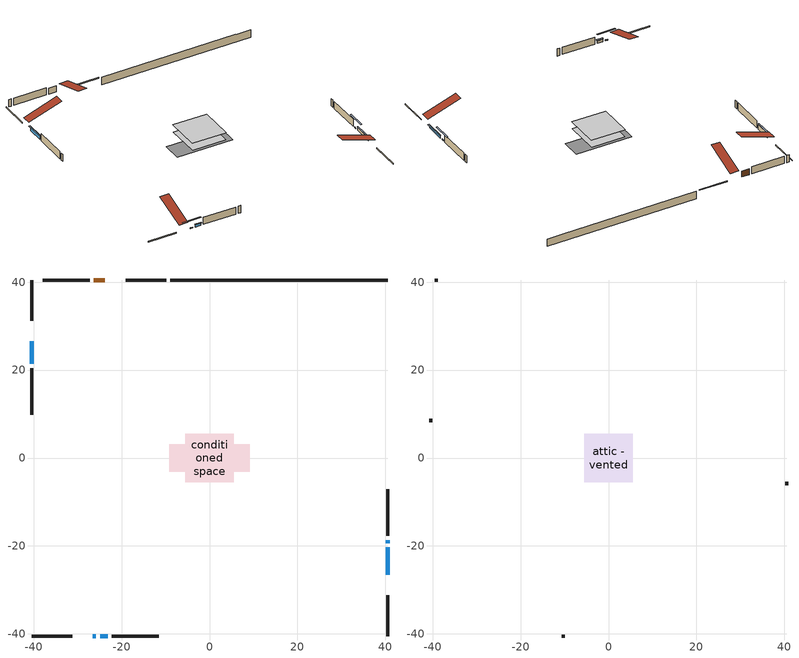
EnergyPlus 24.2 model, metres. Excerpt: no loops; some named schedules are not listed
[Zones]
conditioned space
 floor adiabatic (AdiabaticFloorConstruction): -5.51,-5.51 -5.51,5.51 5.51,5.51 5.51,-5.51 z0.6
 floor foundation (Slab1 construction): -9.17,-3.17 -9.17,3.17 9.17,3.17 9.17,-3.17 z-1.91
 wall outside (RimJoist1 construction): -9.82,40.48 -19.08,40.48 / -40.48,-40.48 -31.23,-40.48 / -40.48,40.48 -40.48,31.23 / 40.48,-40.48 40.48,-31.23 z0.6:0.9
 wall outside (AdiabaticWallConstruction 1): -23.8,40.48 -26.32,40.48 z0.6:2.63
 wall outside (AdiabaticWallConstruction): 40.48,-26.51 40.48,-20.27 z0.6:1.51; 40.48,-19.35 40.48,-18.66 / -26.51,-40.48 -25.83,-40.48 z0.6:0.9; -24.9,-40.48 -23.14,-40.48 z0.6:1.38; -40.48,26.51 -40.48,21.39 z0.6:2.1
 wall outside (Wall1 construction): -27.25,40.48 -37.88,40.48 / -22.21,-40.48 -11.58,-40.48 / -40.48,20.46 -40.48,9.83 / 40.48,-17.74 40.48,-7.11 z0.6:3.04
 wall foundation (FoundationWall1 construction): -8.89,40.48,-1.91 -8.89,40.48,0.6 35.55,40.48,0.6 35.55,40.48,0.52 40.48,40.48,0.52 40.48,40.48,-1.91
 window (WindowConstruction): 40.48,-26.51 40.48,-20.27 z0.6:1.51
 window (WindowConstruction 3): 40.48,-19.34 40.48,-18.67 z0.6:0.9
 window (WindowConstruction 4): -26.51,-40.48 -25.83,-40.48 z0.6:0.9
 window (WindowConstruction 1): -24.9,-40.48 -23.14,-40.48 z0.6:1.37
 window (WindowConstruction 2): -40.48,26.51 -40.48,21.39 z0.6:2.1
 door (Door): -23.8,40.48 -26.32,40.48 z0.6:2.63
 ceiling adiabatic (AdiabaticFloorConstruction): 5.51,-5.51 5.51,5.51 -5.51,5.51 -5.51,-5.51 z0.6
attic - vented
 floor to conditioned space (Floor1 construction Reversed): -5.57,-5.57 -5.57,5.57 5.57,5.57 5.57,-5.57 z3.04
 wall outside (Wall2 construction): -38.81,40.48 -39.56,40.48 / -10.65,-40.48 -9.9,-40.48 / -40.48,8.9 -40.48,8.15 / 40.48,-6.18 40.48,-5.43 z0.6:3.04
 roof outside (Roof1 construction): -22.87,40.48,3.04 -22.87,29.64,6.65 -20.01,29.64,6.65 -20.01,40.48,3.04; -27.44,-40.48,3.04 -27.44,-29.64,6.65 -30.3,-29.64,6.65 -30.3,-40.48,3.04; -40.48,27.44,3.04 -29.64,27.44,6.65 -29.64,30.3,6.65 -40.48,30.3,3.04; 40.48,-27.44,3.04 29.64,-27.44,6.65 29.64,-30.3,6.65 40.48,-30.3,3.04
shading: 40.48,-20.07 40.48,-26.71 40.9,-26.71 40.9,-20.07 z1.72; 40.48,-16.03 40.48,-21.98 40.9,-21.98 40.9,-16.03 z3.54; -23.19,-40.48 -29.15,-40.48 -29.15,-40.9 -23.19,-40.9 z3.54; -22.94,-40.48 -25.1,-40.48 -25.1,-40.9 -22.94,-40.9 z1.58; -40.48,21.19 -40.48,26.71 -40.9,26.71 -40.9,21.19 z2.3
[Building]
Building 1: Terrain=Suburbs
[Site:Location]
Winnipeg Intl AP_MB: Latitude {deg}=49.91; Longitude {deg}=-97.24; Time Zone {hr}=-6; Elevation {m}=239; Keep Site Location Information=Yes
[Site:GroundTemperature:Shallow]
-2.46526, -5.11642, -5.32873, -4.07063, 0.979979, 6.00706, 10.3653, 13.1261, 13.3606, 11.1152, 6.8681, 1.99523
[Site:WaterMainsTemperature]
Calculation Method=Schedule; Temperature Schedule=mains temperature schedule
[Material] Roughness=Rough; Thermal Absorptance=0.9
Name | Thickness {m} | Conductivity {W/m-K} | Density {kg/m3} | Specific Heat {J/kg-K} | Solar Absorptance | Visible Absorptance
asphalt or fiberglass shingles | 0.00635 | 0.162714 | 1121.4 | 1465.45 | 0.84 | 0.84
ceiling loosefill ins | 0.169333 | 0.0480833 | 16.02 | 1046.75 | 0.7 | 0.7
ceiling stud and cavity | 0.1397 | 0.566682 | 65.682 | 1177.47 | 0.7 | 0.7
concrete 4.0 in. | 0.1016 | 1.803125 | 2242.8 | 837.4 | 0.7 | 0.7
concrete 8.0 in. | 0.2032 | 1.803125 | 2242.8 | 837.4 | 0.7 | 0.7
door material | 0.04445 | 0.20624 | 512.64 | 1214.23 | 0.7 | 0.7
exterior vertical ins | 0.0460229 | 0.029427 | 32.04 | 1214.23 | 0.7 | 0.7
floor covering | 0.0127 | 0.0433444 | 54.468 | 1339.84 | 0.6 | 0.6
floor rigid ins; wall rigid ins | 0.512978 | 0.029427 | 32.04 | 1214.23 | 0.7 | 0.7
floor stud and cavity | 0.1397 | 1.75129 | 37.0049 | 1207.88 | 0.7 | 0.7
furniture material conditioned space 1 | 0.1524 | 0.115458 | 640.8 | 1214.23 | 0.6 | 0.6
gypsum board | 0.0127 | 0.160291 | 801 | 837.4 | 0.6 | 0.6
gypsum board 1 | 0.0127 | 0.160291 | 801 | 837.4 | 0.7 | 0.7
osb sheathing 0.5 in. | 0.0127 | 0.115458 | 512.64 | 1214.23 | 0.7 | 0.7
osb sheathing 0.75 in. | 0.01905 | 0.115458 | 512.64 | 1214.23 | 0.7 | 0.7
osb sheathing 2.0 in. | 0.0508 | 0.115458 | 512.64 | 1214.23 | 0.7 | 0.7
rim joist stud and cavity | 0.0508 | 0.0290657 | 125.044 | 1163.47 | 0.6 | 0.6
wall stud and cavity | 0.1397 | 0.0930111 | 139.0536 | 1170.24 | 0.7 | 0.7
wall stud and cavity 1 | 0.0889 | 6.1454 | 50.32683 | 1063.81 | 0.6 | 0.6
wall stud and cavity 2 | 0.0889 | 0.380278 | 52.3479 | 1209.89 | 0.7 | 0.7
wall stud and cavity 3 | 0.0889 | 0.391764 | 83.0341 | 1211.67 | 0.7 | 0.7
wood siding | 0.0254 | 0.102417 | 544.68 | 1172.36 | 0.4 | 0.4
wood siding 1 | 0.00254 | 0.102417 | 544.68 | 1172.36 | 0.4 | 0.4
wood siding 2; wood siding 3; wood siding 4 | 0.0254 | 0.102417 | 544.68 | 1172.36 | 0.7 | 0.7
[WindowMaterial:SimpleGlazingSystem]
Name | U-Factor {W/m2-K} | Solar Heat Gain Coefficient
WindowMaterial | 4.22841 | 0.68
WindowMaterial 1 | 4.39534 | 0.67
WindowMaterial 2 | 3.27223 | 0.69
WindowMaterial 3 | 5.97382 | 0.53
WindowMaterial 4 | 3.24952 | 0.43
[Construction]
AdiabaticFloorConstruction: floor stud and cavity, floor rigid ins, osb sheathing 0.75 in., floor covering
AdiabaticWallConstruction: wood siding 3, wall rigid ins, wall stud and cavity 2, gypsum board
AdiabaticWallConstruction 1: wood siding 4, wall rigid ins, wall stud and cavity 2, gypsum board
Door: door material
Floor1 construction Reversed: gypsum board, ceiling stud and cavity, ceiling loosefill ins
FoundationWall1 construction: concrete 8.0 in., gypsum board 1
furniture construction conditioned space 1: furniture material conditioned space 1
PartitionWallConstruction: gypsum board, wall stud and cavity 3, gypsum board
RimJoist1 construction: wood siding 2, osb sheathing 2.0 in., rim joist stud and cavity
Roof1 construction: asphalt or fiberglass shingles
Slab1 construction: concrete 4.0 in.
Wall1 construction: wood siding, osb sheathing 0.5 in., wall stud and cavity, gypsum board
Wall2 construction: wood siding 1, wall stud and cavity 1
WindowConstruction: WindowMaterial
WindowConstruction 1: WindowMaterial 1
WindowConstruction 2: WindowMaterial 2
WindowConstruction 3: WindowMaterial 3
WindowConstruction 4: WindowMaterial 4
[Zone] Multiplier=1; Part of Total Floor Area=Yes
Name | Volume {m3}
attic - vented | 72.7308
conditioned space | 594.8
[Space]
Name | Zone | Volume {m3}
attic - vented 1 | attic - vented | 72.7308
conditioned space 1 | conditioned space | 594.8
[ZoneInfiltration:EffectiveLeakageArea]
infil attic - vented 1: Zone or Space=attic - vented 1; Schedule=Always On Discrete; Effective Air Leakage Area {cm2}=4131.67; Stack Coefficient=0.000420916; Wind Coefficient=1.38617e-05
[ZoneMixing]
whole house fan mix: Zone or Space=attic - vented; Schedule=Always On Continuous; Design Flow Rate Calculation Method=Flow/Zone; Design Flow Rate {m3/s}=0; Source Zone or Space=conditioned space
[SurfaceProperty:ExposedFoundationPerimeter]
Slab1: Exposed Perimeter Calculation Method=TotalExposedPerimeter; Total Exposed Perimeter {m}=49.379
[InternalMass] Zone or ZoneList=conditioned space; Space or SpaceList=conditioned space 1
Name | Construction | Surface Area {m2}
furniture mass conditioned space 1 | furniture construction conditioned space 1 | 95.1719
partition wall mass | PartitionWallConstruction | 237.93
[Lights]
interior lighting: Zone or ZoneList or Space or SpaceList=conditioned space 1; Schedule=interior lighting schedule; Design Level Calculation Method=LightingLevel; Lighting Level {W}=343.2; Return Air Fraction=0; Fraction Radiant=0.6; Fraction Visible=0.2; Fraction Replaceable=1
[People]
occupants: Zone or ZoneList or Space or SpaceList=conditioned space 1; Number of People Schedule=occupants schedule; Number of People Calculation Method=People; Number of People=3; Fraction Radiant=0.314171; Sensible Heat Fraction=0.56303; Activity Level Schedule=occupants activity schedule; Carbon Dioxide Generation Rate {m3/s-W}=0; Enable ASHRAE 55 Comfort Warnings=No; Mean Radiant Temperature Calculation Type=EnclosureAveraged
[ElectricEquipment] Zone or ZoneList or Space or SpaceList=conditioned space 1; Design Level Calculation Method=EquipmentLevel
Name | Schedule | Design Level {W} | Fraction Latent | Fraction Radiant | Fraction Lost
clothes dryer | clothes dryer schedule | 140.772 | 0.015 | 0.081 | 0.85
clothes washer | clothes washer schedule | 32.1985 | 0.03 | 0.162 | 0.7
cooking range | cooking range schedule | 215.147 | 0.08 | 0.432 | 0.2
dishwasher | dishwasher schedule | 66.8632 | 0.3 | 0.18 | 0.4
fridge | fridge schedule | 72.9452 | 0 | 0.6 | 0
mech vent house fan | mech vent house fan schedule | 0 | 0 | 0 | 1
mech vent house fan cfis | mech vent house fan cfis schedule | 0 | 0 | 0 | 0
misc plug loads | misc plug loads schedule | 494.7 | 0.045 | 0.513 | 0.1
whole house fan | Always On Discrete | 0 | 0 | 0 | 1
[OtherEquipment] Zone or ZoneList or Space or SpaceList=conditioned space 1; Design Level Calculation Method=EquipmentLevel
Name | Fuel Type | Schedule | Design Level {W} | Fraction Latent | Fraction Radiant | Fraction Lost
clothes dryer 1 | Electricity | clothes dryer schedule | 0 | 0.015 | 0.081 | 0.85
cooking range 1 | Electricity | cooking range schedule | 0 | 0.08 | 0.432 | 0.2
general water use latent | None | general water use schedule | 62.594 | 1 | 0 | 0
general water use sensible | None | general water use schedule | -61.6891 | 0 | 0.6 | 0
mech vent house fan latent load | None | Always On Discrete | 0 | 1 | 0 | 0
mech vent house fan sensible load | None | Always On Discrete | 0 | 0 | 0 | 0
water heater energy adjustment1 | NaturalGas | Always On Discrete | 0.01 | 0 | 0 | 1
[ZoneInfiltration:DesignFlowRate] Zone or ZoneList or Space or SpaceList=conditioned space 1; Schedule=Always On Discrete; Design Flow Rate Calculation Method=Flow/Zone; Design Flow Rate {m3/s}=0
infil flow; natural vent flow; whole house fan flow
[AvailabilityManager:Scheduled]
central ac and furnace airloop Availability Manager: Schedule=Always On Discrete
[Foundation:Kiva]
Foundation Kiva 1: Initial Indoor Air Temperature {C}=21; Wall Height Above Grade {m}=0.599999; Wall Depth Below Slab {m}=0.2032; Custom Block Material Name 1=exterior vertical ins; Custom Block Depth 1 {m}=2.51; Custom Block X Position 1 {m}=0.2159; Custom Block Z Position 1 {m}=0
[Foundation:Kiva:Settings]
Soil Conductivity {W/m-K}=0.849921; Soil Density {kg/m3}=1842.3; Soil Specific Heat {J/kg-K}=418.7; Ground Solar Absorptivity=0.9; Ground Thermal Absorptivity=0.9; Ground Surface Roughness {m}=0.03; Far-Field Width {m}=40; Deep-Ground Boundary Condition=ZeroFlux; Deep-Ground Depth {m}=40; Minimum Cell Dimension {m}=0.2; Maximum Cell Growth Coefficient=3; Simulation Timestep=Timestep
[Exterior:Lights]
exterior lighting: Schedule=exterior lighting schedule; Design Level {W}=75.6
[EnergyManagementSystem:GlobalVariable]
central_ac_and_furnace_airloop_Fan_RTF
infil_program_Qfan
infil_program_Qinf
natural_vent_program_Qnv
natural_vent_program_Qwhf
[EnergyManagementSystem:Sensor]
Name | Output:Variable or Output:Meter Index Key | Output:Variable or Output:Meter
airflow_gain | infil flow | Infiltration Sensible Heat Gain Energy
airflow_gain_1 | natural vent flow | Infiltration Sensible Heat Gain Energy
airflow_gain_2 | whole house fan flow | Infiltration Sensible Heat Gain Energy
airflow_loss | infil flow | Infiltration Sensible Heat Loss Energy
airflow_loss_1 | natural vent flow | Infiltration Sensible Heat Loss Energy
airflow_loss_2 | whole house fan flow | Infiltration Sensible Heat Loss Energy
clg_load_cond |  | Cooling:EnergyTransfer:Zone:CONDITIONED SPACE
clg_sp_s; clg_sp_s_1 | cooling setpoint | Schedule Value
clothes_dryer_exhaust_0_sch_s | clothes dryer exhaust 0 schedule | Schedule Value
cool_season | cooling season schedule | Schedule Value
htg_load_cond |  | Heating:EnergyTransfer:Zone:CONDITIONED SPACE
htg_sp_s; htg_sp_s_1 | heating setpoint | Schedule Value
ig_ee_conv | clothes dryer | Electric Equipment Convective Heating Energy
ig_ee_conv_2 | cooking range | Electric Equipment Convective Heating Energy
ig_ee_conv_4 | fridge | Electric Equipment Convective Heating Energy
ig_ee_conv_5 | misc plug loads | Electric Equipment Convective Heating Energy
ig_ee_conv_6 | whole house fan | Electric Equipment Convective Heating Energy
ig_ee_rad | clothes dryer | Electric Equipment Radiant Heating Energy
ig_ee_rad_2 | cooking range | Electric Equipment Radiant Heating Energy
ig_ee_rad_4 | fridge | Electric Equipment Radiant Heating Energy
ig_ee_rad_5 | misc plug loads | Electric Equipment Radiant Heating Energy
ig_ee_rad_6 | whole house fan | Electric Equipment Radiant Heating Energy
ig_lgt_conv | interior lighting | Lights Convective Heating Energy
ig_lgt_rad | interior lighting | Lights Radiant Heating Energy
ig_lgt_vis | interior lighting | Lights Visible Radiation Heating Energy
ig_oe_conv | clothes dryer 1 | Other Equipment Convective Heating Energy
ig_oe_conv_1 | cooking range 1 | Other Equipment Convective Heating Energy
ig_oe_conv_2 | general water use latent | Other Equipment Convective Heating Energy
ig_oe_conv_3 | general water use sensible | Other Equipment Convective Heating Energy
ig_oe_conv_4 | water heater energy adjustment1 | Other Equipment Convective Heating Energy
ig_oe_rad | clothes dryer 1 | Other Equipment Radiant Heating Energy
ig_oe_rad_1 | cooking range 1 | Other Equipment Radiant Heating Energy
ig_oe_rad_2 | general water use latent | Other Equipment Radiant Heating Energy
ig_oe_rad_3 | general water use sensible | Other Equipment Radiant Heating Energy
ig_oe_rad_4 | water heater energy adjustment1 | Other Equipment Radiant Heating Energy
ig_ppl_conv | occupants | People Convective Heating Energy
ig_ppl_rad | occupants | People Radiant Heating Energy
im_conv | furniture mass conditioned space 1 | Surface Inside Face Convection Heat Gain Energy
im_conv_1 | partition wall mass | Surface Inside Face Convection Heat Gain Energy
im_ig | furniture mass conditioned space 1 | Surface Inside Face Internal Gains Radiation Heat Gain Energy
im_ig_1 | partition wall mass | Surface Inside Face Internal Gains Radiation Heat Gain Energy
im_lgt | furniture mass conditioned space 1 | Surface Inside Face Lights Radiation Heat Gain Energy
im_lgt_1 | partition wall mass | Surface Inside Face Lights Radiation Heat Gain Energy
im_sol | furniture mass conditioned space 1 | Surface Inside Face Solar Radiation Heat Gain Energy
im_sol_1 | partition wall mass | Surface Inside Face Solar Radiation Heat Gain Energy
im_surf | furniture mass conditioned space 1 | Surface Inside Face Net Surface Thermal Radiation Heat Gain Energy
im_surf_1 | partition wall mass | Surface Inside Face Net Surface Thermal Radiation Heat Gain Energy
mv_conv | mech vent house fan | Electric Equipment Convective Heating Energy
mv_conv_1 | mech vent house fan cfis | Electric Equipment Convective Heating Energy
mv_conv_2 | mech vent house fan latent load | Other Equipment Convective Heating Energy
mv_conv_3 | mech vent house fan sensible load | Other Equipment Convective Heating Energy
mv_rad | mech vent house fan | Electric Equipment Radiant Heating Energy
mv_rad_1 | mech vent house fan cfis | Electric Equipment Radiant Heating Energy
mv_rad_2 | mech vent house fan latent load | Other Equipment Radiant Heating Energy
mv_rad_3 | mech vent house fan sensible load | Other Equipment Radiant Heating Energy
natural_vent_s | natural vent schedule | Schedule Value
out_pb_s |  | Site Outdoor Air Barometric Pressure
out_wt_s |  | Site Outdoor Air Humidity Ratio
site_vw_s |  | Site Wind Speed
ss_back_out | Window1 | Surface Window Shortwave from Zone Back Out Window Heat Transfer Rate
ss_back_out_1 | Window12 | Surface Window Shortwave from Zone Back Out Window Heat Transfer Rate
ss_back_out_2 | Window14 | Surface Window Shortwave from Zone Back Out Window Heat Transfer Rate
ss_back_out_3 | Window7 | Surface Window Shortwave from Zone Back Out Window Heat Transfer Rate
ss_back_out_4 | Window9 | Surface Window Shortwave from Zone Back Out Window Heat Transfer Rate
ss_conv | Door1 | Surface Inside Face Convection Heat Gain Energy
ss_conv_1 | Window1 | Surface Inside Face Convection Heat Gain Energy
ss_conv_2 | Window12 | Surface Inside Face Convection Heat Gain Energy
ss_conv_3 | Window14 | Surface Inside Face Convection Heat Gain Energy
ss_conv_4 | Window7 | Surface Inside Face Convection Heat Gain Energy
ss_conv_5 | Window9 | Surface Inside Face Convection Heat Gain Energy
ss_ig | Door1 | Surface Inside Face Internal Gains Radiation Heat Gain Energy
ss_ig_1 | Window1 | Surface Inside Face Internal Gains Radiation Heat Gain Energy
ss_ig_2 | Window12 | Surface Inside Face Internal Gains Radiation Heat Gain Energy
ss_ig_3 | Window14 | Surface Inside Face Internal Gains Radiation Heat Gain Energy
ss_ig_4 | Window7 | Surface Inside Face Internal Gains Radiation Heat Gain Energy
ss_ig_5 | Window9 | Surface Inside Face Internal Gains Radiation Heat Gain Energy
ss_lgt | Door1 | Surface Inside Face Lights Radiation Heat Gain Energy
ss_sol | Door1 | Surface Inside Face Solar Radiation Heat Gain Energy
ss_surf | Door1 | Surface Inside Face Net Surface Thermal Radiation Heat Gain Energy
ss_surf_1 | Window1 | Surface Inside Face Net Surface Thermal Radiation Heat Gain Energy
ss_surf_2 | Window12 | Surface Inside Face Net Surface Thermal Radiation Heat Gain Energy
ss_surf_3 | Window14 | Surface Inside Face Net Surface Thermal Radiation Heat Gain Energy
ss_surf_4 | Window7 | Surface Inside Face Net Surface Thermal Radiation Heat Gain Energy
ss_surf_5 | Window9 | Surface Inside Face Net Surface Thermal Radiation Heat Gain Energy
ss_trans_in | Window1 | Surface Window Transmitted Solar Radiation Rate
ss_trans_in_1 | Window12 | Surface Window Transmitted Solar Radiation Rate
ss_trans_in_2 | Window14 | Surface Window Transmitted Solar Radiation Rate
ss_trans_in_3 | Window7 | Surface Window Transmitted Solar Radiation Rate
ss_trans_in_4 | Window9 | Surface Window Transmitted Solar Radiation Rate
ss_trans_out | Window1 | Surface Inside Face Initial Transmitted Diffuse Transmitted Out Window Solar Radiation Rate
ss_trans_out_1 | Window12 | Surface Inside Face Initial Transmitted Diffuse Transmitted Out Window Solar Radiation Rate
ss_trans_out_2 | Window14 | Surface Inside Face Initial Transmitted Diffuse Transmitted Out Window Solar Radiation Rate
ss_trans_out_3 | Window7 | Surface Inside Face Initial Transmitted Diffuse Transmitted Out Window Solar Radiation Rate
ss_trans_out_4 | Window9 | Surface Inside Face Initial Transmitted Diffuse Transmitted Out Window Solar Radiation Rate
s_conv | Floor1 | Surface Inside Face Convection Heat Gain Energy
s_conv_1 | FoundationWall1 | Surface Inside Face Convection Heat Gain Energy
s_conv_10 | Wall1:180 | Surface Inside Face Convection Heat Gain Energy
s_conv_11 | Wall1:270 | Surface Inside Face Convection Heat Gain Energy
s_conv_12 | Wall1:90 | Surface Inside Face Convection Heat Gain Energy
s_conv_2 | inferred conditioned ceiling | Surface Inside Face Convection Heat Gain Energy
s_conv_3 | inferred conditioned floor | Surface Inside Face Convection Heat Gain Energy
s_conv_4 | RimJoist1:0 | Surface Inside Face Convection Heat Gain Energy
s_conv_5 | RimJoist1:180 | Surface Inside Face Convection Heat Gain Energy
s_conv_6 | RimJoist1:270 | Surface Inside Face Convection Heat Gain Energy
s_conv_7 | RimJoist1:90 | Surface Inside Face Convection Heat Gain Energy
s_conv_8 | Slab1 | Surface Inside Face Convection Heat Gain Energy
s_conv_9 | Wall1:0 | Surface Inside Face Convection Heat Gain Energy
s_ig | Floor1 | Surface Inside Face Internal Gains Radiation Heat Gain Energy
s_ig_1 | FoundationWall1 | Surface Inside Face Internal Gains Radiation Heat Gain Energy
s_ig_10 | Wall1:180 | Surface Inside Face Internal Gains Radiation Heat Gain Energy
s_ig_11 | Wall1:270 | Surface Inside Face Internal Gains Radiation Heat Gain Energy
s_ig_12 | Wall1:90 | Surface Inside Face Internal Gains Radiation Heat Gain Energy
s_ig_2 | inferred conditioned ceiling | Surface Inside Face Internal Gains Radiation Heat Gain Energy
s_ig_3 | inferred conditioned floor | Surface Inside Face Internal Gains Radiation Heat Gain Energy
s_ig_4 | RimJoist1:0 | Surface Inside Face Internal Gains Radiation Heat Gain Energy
s_ig_5 | RimJoist1:180 | Surface Inside Face Internal Gains Radiation Heat Gain Energy
s_ig_6 | RimJoist1:270 | Surface Inside Face Internal Gains Radiation Heat Gain Energy
s_ig_7 | RimJoist1:90 | Surface Inside Face Internal Gains Radiation Heat Gain Energy
s_ig_8 | Slab1 | Surface Inside Face Internal Gains Radiation Heat Gain Energy
s_ig_9 | Wall1:0 | Surface Inside Face Internal Gains Radiation Heat Gain Energy
s_lgt | Floor1 | Surface Inside Face Lights Radiation Heat Gain Energy
s_lgt_1 | FoundationWall1 | Surface Inside Face Lights Radiation Heat Gain Energy
s_lgt_10 | Wall1:180 | Surface Inside Face Lights Radiation Heat Gain Energy
s_lgt_11 | Wall1:270 | Surface Inside Face Lights Radiation Heat Gain Energy
s_lgt_12 | Wall1:90 | Surface Inside Face Lights Radiation Heat Gain Energy
s_lgt_2 | inferred conditioned ceiling | Surface Inside Face Lights Radiation Heat Gain Energy
s_lgt_3 | inferred conditioned floor | Surface Inside Face Lights Radiation Heat Gain Energy
s_lgt_4 | RimJoist1:0 | Surface Inside Face Lights Radiation Heat Gain Energy
s_lgt_5 | RimJoist1:180 | Surface Inside Face Lights Radiation Heat Gain Energy
s_lgt_6 | RimJoist1:270 | Surface Inside Face Lights Radiation Heat Gain Energy
s_lgt_7 | RimJoist1:90 | Surface Inside Face Lights Radiation Heat Gain Energy
s_lgt_8 | Slab1 | Surface Inside Face Lights Radiation Heat Gain Energy
s_lgt_9 | Wall1:0 | Surface Inside Face Lights Radiation Heat Gain Energy
s_sol | Floor1 | Surface Inside Face Solar Radiation Heat Gain Energy
s_sol_1 | FoundationWall1 | Surface Inside Face Solar Radiation Heat Gain Energy
s_sol_10 | Wall1:180 | Surface Inside Face Solar Radiation Heat Gain Energy
s_sol_11 | Wall1:270 | Surface Inside Face Solar Radiation Heat Gain Energy
s_sol_12 | Wall1:90 | Surface Inside Face Solar Radiation Heat Gain Energy
s_sol_2 | inferred conditioned ceiling | Surface Inside Face Solar Radiation Heat Gain Energy
s_sol_3 | inferred conditioned floor | Surface Inside Face Solar Radiation Heat Gain Energy
s_sol_4 | RimJoist1:0 | Surface Inside Face Solar Radiation Heat Gain Energy
s_sol_5 | RimJoist1:180 | Surface Inside Face Solar Radiation Heat Gain Energy
s_sol_6 | RimJoist1:270 | Surface Inside Face Solar Radiation Heat Gain Energy
s_sol_7 | RimJoist1:90 | Surface Inside Face Solar Radiation Heat Gain Energy
s_sol_8 | Slab1 | Surface Inside Face Solar Radiation Heat Gain Energy
s_sol_9 | Wall1:0 | Surface Inside Face Solar Radiation Heat Gain Energy
s_surf | Floor1 | Surface Inside Face Net Surface Thermal Radiation Heat Gain Energy
s_surf_1 | FoundationWall1 | Surface Inside Face Net Surface Thermal Radiation Heat Gain Energy
s_surf_10 | Wall1:180 | Surface Inside Face Net Surface Thermal Radiation Heat Gain Energy
s_surf_11 | Wall1:270 | Surface Inside Face Net Surface Thermal Radiation Heat Gain Energy
s_surf_12 | Wall1:90 | Surface Inside Face Net Surface Thermal Radiation Heat Gain Energy
s_surf_2 | inferred conditioned ceiling | Surface Inside Face Net Surface Thermal Radiation Heat Gain Energy
s_surf_3 | inferred conditioned floor | Surface Inside Face Net Surface Thermal Radiation Heat Gain Energy
s_surf_4 | RimJoist1:0 | Surface Inside Face Net Surface Thermal Radiation Heat Gain Energy
s_surf_5 | RimJoist1:180 | Surface Inside Face Net Surface Thermal Radiation Heat Gain Energy
s_surf_6 | RimJoist1:270 | Surface Inside Face Net Surface Thermal Radiation Heat Gain Energy
s_surf_7 | RimJoist1:90 | Surface Inside Face Net Surface Thermal Radiation Heat Gain Energy
s_surf_8 | Slab1 | Surface Inside Face Net Surface Thermal Radiation Heat Gain Energy
s_surf_9 | Wall1:0 | Surface Inside Face Net Surface Thermal Radiation Heat Gain Energy
[EnergyManagementSystem:Actuator]
Name | Actuated Component Unique | Actuated Component Type | Actuated Component Control Type
fridge_schedule_act | fridge schedule | Schedule:Constant | Schedule Value
infil_flow_act | infil flow | Zone Infiltration | Air Exchange Flow Rate
mech_vent_house_fan_cfis_act | mech vent house fan cfis | ElectricEquipment | Electricity Rate
mech_vent_house_fan_latent_load_act | mech vent house fan latent load | OtherEquipment | Power Level
mech_vent_house_fan_sensible_load_act | mech vent house fan sensible load | OtherEquipment | Power Level
natural_vent_flow_act | natural vent flow | Zone Infiltration | Air Exchange Flow Rate
water_heater_ec_adj_act | water heater energy adjustment1 | OtherEquipment | Power Level
whole_house_fan_act | whole house fan | ElectricEquipment | Electricity Rate
whole_house_fan_flow_act | whole house fan flow | Zone Infiltration | Air Exchange Flow Rate
whole_house_fan_mix_act | whole house fan mix | ZoneMixing | Air Exchange Flow Rate
[EnergyManagementSystem:Program]
central_ac_and_furnace_supply_fan_disaggregate_program: Set central_ac_and_furnace_supply_fan_clg = 0; If central_ac_and_furnace_clg_coil_s > 0; Set central_ac_and_furnace_supply_fan_clg = central_ac_and_furnace_supply_fan_s; EndIf
central_ac_and_furnace_supply_fan_disaggregate_program_1: Set central_ac_and_furnace_supply_fan_primary_htg = 0; If central_ac_and_furnace_htg_coil_s > 0; Set central_ac_and_furnace_supply_fan_primary_htg = central_ac_and_furnace_supply_fan_s_1; EndIf
